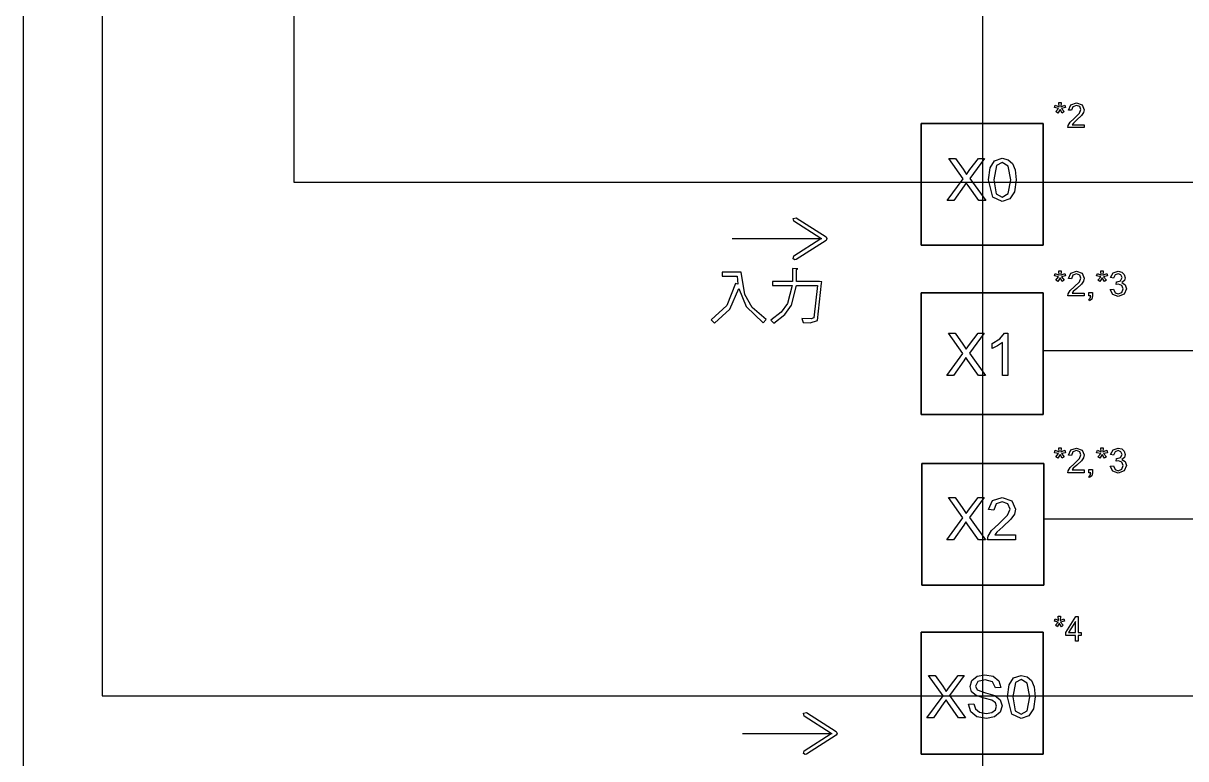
# Model space of a CAD drawing. Extents: x 11 to 192, y 10 to 277.
# Drawn here: x 17.99 to 66.67, y 166.38 to 197.21 of the extents above; entities that cross this region are included whole.
import ezdxf

# ---------------------------------------------------------------- set-up
doc = ezdxf.new("R2010")
doc.units = 0

msp = doc.modelspace()

# ---------------------------------------------------------------- linework, layer by layer
at = {"layer": '1'}
msp.add_line((17.991627, 266.684428), (17.991627, 150.373851), dxfattribs=at)
at = {"layer": 'Layer 1'}
for p, q in [((58.17, 157.486), (58.17, 259.528158)), ((21.2927, 254.664), (21.2927, 169.022797)), ((29.316972, 221.261115), (29.316972, 190.545174)), ((61.172229, 193.673436), (61.204579, 193.773267)), ((61.204579, 193.773267), (61.366965, 193.705072)), ((61.366965, 193.705072), (61.35289, 193.880127)), ((61.35289, 193.880127), (61.454821, 193.880127)), ((61.454821, 193.880127), (61.438664, 193.705774)), ((61.438664, 193.705774), (61.604564, 193.773267)), ((61.604564, 193.773267), (61.636914, 193.673436)), ((61.754921, 193.568697), (61.855449, 193.790153)), ((61.855449, 193.790153), (62.089537, 193.866783)), ((62.086726, 193.76202), (61.940507, 193.707182)), ((62.226616, 193.709994), (62.086726, 193.76202)), ((62.089537, 193.866783), (62.324328, 193.784529)), ((62.324328, 193.784529), (62.410794, 193.580646)), ((61.17225, 193.673436), (61.172229, 193.673436)), ((61.344476, 193.634066), (61.17225, 193.673436)), ((61.227784, 193.50119), (61.344476, 193.634066)), ((61.310733, 193.441434), (61.227784, 193.50119)), ((61.40212, 193.592586), (61.310733, 193.441434)), ((61.498428, 193.441434), (61.40212, 193.592586)), ((61.636914, 193.673436), (61.461873, 193.634066)), ((61.461873, 193.634066), (61.582784, 193.50119)), ((61.582784, 193.50119), (61.498428, 193.441434)), ((61.884973, 193.555325), (61.754921, 193.568697)), ((61.940507, 193.707182), (61.884973, 193.555325)), ((61.994637, 193.212947), (62.221695, 193.430885)), ((62.301144, 193.333178), (62.106421, 193.151794)), ((62.221695, 193.430885), (62.280743, 193.583448)), ((62.280743, 193.583448), (62.226616, 193.709994)), ((62.3855, 193.459022), (62.301144, 193.333178)), ((62.410794, 193.580646), (62.3855, 193.459022)), ((60.69285, 193.009952), (55.590636, 193.009952)), ((55.590636, 193.009952), (55.590636, 187.907033)), ((55.590989, 187.907033), (55.590989, 193.009952)), ((55.590989, 193.009952), (60.693203, 193.009952)), ((60.69285, 187.907033), (60.69285, 193.009952)), ((60.693203, 193.009952), (60.693203, 187.907033)), ((61.731003, 192.8319), (61.745784, 192.919779)), ((62.412184, 192.8319), (61.731003, 192.8319)), ((61.745784, 192.919779), (61.828733, 193.05687)), ((61.828733, 193.05687), (61.994637, 193.212947)), ((61.960202, 193.021734), (61.906778, 192.953539)), ((61.906778, 192.953539), (62.412184, 192.953525)), ((62.106421, 193.151794), (61.960202, 193.021734)), ((62.412184, 192.953525), (62.412184, 192.8319)), ((57.35424, 190.691326), (56.751341, 191.537885)), ((56.751341, 191.537885), (57.02988, 191.537885)), ((57.02988, 191.537885), (57.350622, 191.084458)), ((58.242913, 191.537885), (57.621927, 190.704591)), ((57.632779, 191.068781), (57.988489, 191.537885)), ((57.988489, 191.537885), (58.242913, 191.537885)), ((58.47324, 191.14596), (58.664961, 191.441411)), ((58.664961, 191.441411), (58.985704, 191.545121)), ((58.983292, 191.365438), (58.744544, 191.238816)), ((59.23651, 191.221933), (58.983292, 191.365438)), ((58.985704, 191.545121), (59.235304, 191.487236)), ((59.235304, 191.487236), (59.412556, 191.322025)), ((59.412556, 191.322025), (59.522284, 191.059133)), ((57.350622, 191.084458), (57.492906, 190.867391)), ((57.492906, 190.867391), (57.632779, 191.068781)), ((58.409332, 190.641883), (58.47324, 191.14596)), ((58.744544, 191.238816), (58.632405, 190.641883)), ((59.339003, 190.641883), (59.23651, 191.221933)), ((59.522284, 191.059133), (59.562075, 190.641883)), ((29.316972, 190.545174), (100.65589, 190.545174)), ((56.670552, 189.77), (57.35424, 190.691326)), ((57.395237, 190.386227), (56.951503, 189.77)), ((57.479643, 190.518879), (57.395237, 190.386227)), ((57.556814, 190.400698), (57.479643, 190.518879)), ((58.001753, 189.77), (57.556814, 190.400698)), ((57.621927, 190.704591), (58.291145, 189.77)), ((58.584173, 189.923152), (58.409332, 190.641883)), ((58.409332, 190.641883), (58.409332, 190.641883)), ((58.632405, 190.641883), (58.733692, 190.061834)), ((58.632405, 190.641883), (58.632405, 190.641883)), ((59.23651, 190.06304), (59.339003, 190.641883)), ((59.562075, 190.641883), (59.498168, 190.139013)), ((58.985704, 189.739852), (58.584173, 189.923152)), ((58.733692, 190.061834), (58.985704, 189.918329)), ((58.985704, 189.918329), (59.23651, 190.06304)), ((59.306446, 189.843561), (58.985704, 189.739852)), ((59.498168, 190.139013), (59.306446, 189.843561)), ((56.951503, 189.77), (56.670552, 189.77)), ((58.291145, 189.77), (58.001753, 189.77)), ((50.2274, 189.027682), (50.349108, 189.054493)), ((50.254564, 188.905622), (50.2274, 189.027682)), ((51.392622, 188.180665), (50.254564, 188.905622)), ((50.349108, 189.054493), (51.604289, 188.255101)), ((47.6732, 188.182), (51.433097, 188.182)), ((50.254564, 187.455708), (51.392622, 188.180665)), ((51.604289, 188.106229), (50.349108, 187.306836)), ((51.604289, 188.255101), (51.644858, 188.180665)), ((51.644858, 188.180665), (51.604289, 188.106229)), ((55.590636, 187.907033), (60.69285, 187.907033)), ((60.693203, 187.907033), (55.590989, 187.907033)), ((50.2274, 187.334), (50.254564, 187.455708)), ((50.420194, 186.916284), (50.196953, 186.928685)), ((50.196953, 186.928685), (50.196953, 186.511138)), ((50.301836, 187.293078), (50.2274, 187.334)), ((50.349108, 187.306836), (50.301836, 187.293078)), ((50.370586, 186.879077), (50.420194, 186.916284)), ((47.879794, 186.775723), (47.255544, 186.775723)), ((47.255544, 186.775723), (47.255544, 186.610358)), ((47.255544, 186.610358), (47.883928, 186.610358)), ((48.049275, 186.779856), (47.879776, 186.779856)), ((47.879776, 186.779856), (47.879794, 186.775723)), ((47.883928, 186.610358), (47.916983, 186.27136)), ((48.201202, 185.839342), (48.049275, 186.779856)), ((50.196953, 186.511138), (50.196953, 186.38298)), ((50.366459, 186.382981), (50.370586, 186.511139)), ((50.370586, 186.511139), (50.370586, 186.879077)), ((61.172229, 186.616866), (61.204579, 186.716698)), ((61.17225, 186.616866), (61.172229, 186.616866)), ((61.344476, 186.577496), (61.17225, 186.616866)), ((61.204579, 186.716698), (61.366965, 186.648503)), ((61.227784, 186.444621), (61.344476, 186.577496)), ((61.310733, 186.384861), (61.227784, 186.444621)), ((61.40212, 186.536016), (61.310733, 186.384861)), ((61.366965, 186.648503), (61.35289, 186.823557)), ((61.35289, 186.823557), (61.454821, 186.823557)), ((61.498428, 186.384861), (61.40212, 186.536016)), ((61.454821, 186.823557), (61.438664, 186.649205)), ((61.438664, 186.649205), (61.604564, 186.716698)), ((61.636914, 186.616866), (61.461873, 186.577496)), ((61.461873, 186.577496), (61.582784, 186.444621)), ((61.582784, 186.444621), (61.498428, 186.384861)), ((61.604564, 186.716698), (61.636914, 186.616866)), ((61.754741, 186.512127), (61.855265, 186.733583)), ((61.884789, 186.498756), (61.754741, 186.512127)), ((61.855265, 186.733583), (62.089354, 186.810214)), ((61.940323, 186.650609), (61.884789, 186.498756)), ((62.086542, 186.705447), (61.940323, 186.650609)), ((62.226432, 186.653425), (62.086542, 186.705447)), ((62.089354, 186.810214), (62.324145, 186.72796)), ((62.221511, 186.374316), (62.280563, 186.526875)), ((62.280563, 186.526875), (62.226432, 186.653425)), ((62.324145, 186.72796), (62.41061, 186.524077)), ((62.41061, 186.524077), (62.385316, 186.402453)), ((62.932957, 186.616866), (62.965306, 186.716698)), ((62.932978, 186.616866), (62.932957, 186.616866)), ((63.105207, 186.577496), (62.932978, 186.616866)), ((62.965306, 186.716698), (63.127693, 186.648503)), ((62.988515, 186.444621), (63.105207, 186.577496)), ((63.071464, 186.384861), (62.988515, 186.444621)), ((63.162851, 186.536016), (63.071464, 186.384861)), ((63.127693, 186.648503), (63.113617, 186.823557)), ((63.113617, 186.823557), (63.215549, 186.823557)), ((63.259159, 186.384861), (63.162851, 186.536016)), ((63.215549, 186.823557), (63.199391, 186.649205)), ((63.199391, 186.649205), (63.365292, 186.716698)), ((63.397642, 186.616866), (63.222604, 186.577496)), ((63.222604, 186.577496), (63.343515, 186.444621)), ((63.343515, 186.444621), (63.259159, 186.384861)), ((63.365292, 186.716698), (63.397642, 186.616866)), ((63.521131, 186.543027), (63.626576, 186.739874)), ((63.647665, 186.520517), (63.521131, 186.543027)), ((63.626576, 186.739874), (63.831141, 186.810179)), ((63.710932, 186.659719), (63.647665, 186.520517)), ((63.833953, 186.706121), (63.710932, 186.659719)), ((63.831141, 186.810179), (63.986497, 186.77362)), ((63.955565, 186.660421), (63.833953, 186.706121)), ((63.93799, 186.415062), (64.002665, 186.545122)), ((64.002665, 186.545122), (63.955565, 186.660421)), ((63.986497, 186.77362), (64.094754, 186.675197)), ((64.094754, 186.675197), (64.132712, 186.542321)), ((64.132712, 186.542321), (64.096863, 186.420696)), ((47.817765, 186.296163), (47.45293, 185.372186)), ((47.572302, 185.224391), (47.950056, 186.085323)), ((47.916983, 186.27136), (47.817765, 186.296163)), ((47.950056, 186.085323), (48.260112, 185.330328)), ((50.196953, 186.38298), (49.370132, 186.38298)), ((49.370132, 186.38298), (49.370132, 186.213482)), ((49.370132, 186.213482), (50.188684, 186.213482)), ((50.188684, 186.213482), (49.988696, 185.463138)), ((50.155095, 185.395441), (50.362317, 186.213482)), ((50.362317, 186.213482), (51.247015, 186.213482)), ((51.251142, 186.382979), (50.366459, 186.382981)), ((51.247015, 186.213482), (51.094054, 184.853354)), ((51.247015, 184.754136), (51.420648, 186.316835)), ((51.329692, 186.382979), (51.251142, 186.382979)), ((51.424776, 186.374713), (51.329692, 186.382979)), ((51.420648, 186.316835), (51.424776, 186.374713)), ((61.745601, 185.863209), (61.828553, 186.000301)), ((61.828553, 186.000301), (61.994453, 186.156374)), ((61.960019, 185.965165), (61.906591, 185.89697)), ((62.106234, 186.095225), (61.960019, 185.965165)), ((61.994453, 186.156374), (62.221511, 186.374316)), ((62.30096, 186.276608), (62.106234, 186.095225)), ((62.385316, 186.402453), (62.30096, 186.276608)), ((63.508456, 186.047405), (63.63499, 186.064269)), ((63.508477, 186.047384), (63.508456, 186.047405)), ((63.610408, 185.837877), (63.508477, 186.047384)), ((63.63499, 186.064269), (63.708801, 185.908898)), ((63.75801, 186.263212), (63.772086, 186.374291)), ((63.847288, 186.277289), (63.75801, 186.263212)), ((63.772086, 186.374291), (63.792477, 186.37288)), ((63.792477, 186.37288), (63.93799, 186.415062)), ((63.992099, 186.220346), (63.847288, 186.277289)), ((63.987178, 185.923663), (64.049041, 186.076924)), ((64.096863, 186.420696), (63.990713, 186.33352)), ((63.990713, 186.33352), (64.132712, 186.245639)), ((64.049041, 186.076924), (63.992099, 186.220346)), ((64.183329, 186.079722), (64.084911, 185.850533)), ((64.132712, 186.245639), (64.183329, 186.079722)), ((48.516686, 185.285757), (48.201202, 185.839342)), ((49.988696, 185.463138), (49.723015, 185.096105)), ((60.69285, 185.914195), (55.590636, 185.914195)), ((55.590636, 185.914195), (55.590636, 180.811276)), ((55.590989, 180.811276), (55.590989, 185.914195)), ((55.590989, 185.914195), (60.693203, 185.914195)), ((60.69285, 180.811276), (60.69285, 185.914195)), ((60.693203, 185.914195), (60.693203, 180.811276)), ((61.730855, 185.775328), (61.745601, 185.863209)), ((62.412032, 185.775328), (61.730855, 185.775328)), ((61.906591, 185.89697), (62.412032, 185.896956)), ((62.412032, 185.896956), (62.412032, 185.775328)), ((62.607255, 185.62558), (62.666303, 185.677606)), ((62.642392, 185.571449), (62.607255, 185.62558)), ((62.615676, 185.775328), (62.615676, 185.919451)), ((62.615676, 185.919451), (62.759785, 185.919451)), ((62.687399, 185.775328), (62.615676, 185.775328)), ((62.731669, 185.647377), (62.642392, 185.571449)), ((62.666303, 185.677606), (62.687399, 185.775328)), ((62.759785, 185.775328), (62.731669, 185.647377)), ((62.759785, 185.919451), (62.759785, 185.775328)), ((63.836059, 185.757027), (63.610408, 185.837877)), ((63.708801, 185.908898), (63.836743, 185.861794)), ((64.084911, 185.850533), (63.836059, 185.757027)), ((63.836743, 185.861794), (63.987178, 185.923663)), ((47.45293, 185.372186), (46.796641, 184.770671)), ((46.937198, 184.642513), (47.572302, 185.224391)), ((48.260112, 185.330328), (48.967045, 184.646647)), ((49.103471, 184.787207), (48.516686, 185.285757)), ((49.723015, 185.096105), (49.295717, 184.762403)), ((49.423874, 184.630111), (49.875719, 184.994366)), ((49.875719, 184.994366), (50.155095, 185.395441)), ((46.796641, 184.770671), (46.937198, 184.642513)), ((48.967045, 184.646647), (49.103471, 184.787207)), ((49.295717, 184.762403), (49.423874, 184.630111)), ((50.986567, 184.816147), (50.589692, 184.832683)), ((50.589692, 184.832683), (50.647569, 184.663184)), ((50.647569, 184.663184), (50.94109, 184.650783)), ((50.94109, 184.650783), (51.247015, 184.754136)), ((51.094054, 184.853354), (50.986567, 184.816147)), ((57.34024, 183.367326), (56.737341, 184.213885)), ((56.737341, 184.213885), (57.01588, 184.213885)), ((57.01588, 184.213885), (57.336622, 183.760458)), ((58.228913, 184.213885), (57.607927, 183.380591)), ((57.618779, 183.744781), (57.974489, 184.213885)), ((57.974489, 184.213885), (58.228913, 184.213885)), ((58.880063, 183.98476), (59.072991, 184.221121)), ((59.072991, 184.221121), (59.212863, 184.221121)), ((59.212863, 184.221121), (59.212863, 182.446)), ((57.336622, 183.760458), (57.478906, 183.543391)), ((57.478906, 183.543391), (57.618779, 183.744781)), ((58.561732, 183.777341), (58.880063, 183.98476)), ((58.561732, 183.56751), (58.561732, 183.777341)), ((58.789628, 183.679661), (58.561732, 183.56751)), ((58.99582, 183.829195), (58.789628, 183.679661)), ((58.99582, 182.446), (58.99582, 183.829195)), ((56.656552, 182.446), (57.34024, 183.367326)), ((57.381237, 183.062227), (56.937503, 182.446)), ((57.465643, 183.194879), (57.381237, 183.062227)), ((57.542814, 183.076698), (57.465643, 183.194879)), ((57.987753, 182.446), (57.542814, 183.076698)), ((57.607927, 183.380591), (58.277145, 182.446)), ((60.6933, 183.489), (100.655879, 183.489)), ((56.937503, 182.446), (56.656552, 182.446)), ((58.277145, 182.446), (57.987753, 182.446)), ((59.212863, 182.446), (58.99582, 182.446)), ((55.590636, 180.811276), (60.69285, 180.811276)), ((60.693203, 180.811276), (55.590989, 180.811276)), ((61.172229, 179.207543), (61.204579, 179.307374)), ((61.17225, 179.207543), (61.172229, 179.207543)), ((61.344476, 179.168172), (61.17225, 179.207543)), ((61.204579, 179.307374), (61.366965, 179.239179)), ((61.227784, 179.0353), (61.344476, 179.168172)), ((61.40212, 179.126692), (61.310733, 178.975541)), ((61.366965, 179.239179), (61.35289, 179.414237)), ((61.35289, 179.414237), (61.454821, 179.414237)), ((61.498428, 178.975541), (61.40212, 179.126692)), ((61.454821, 179.414237), (61.438664, 179.239885)), ((61.438664, 179.239885), (61.604564, 179.307374)), ((61.636914, 179.207543), (61.461873, 179.168172)), ((61.461873, 179.168172), (61.582784, 179.0353)), ((61.604564, 179.307374), (61.636914, 179.207543)), ((61.754741, 179.102804), (61.855265, 179.324263)), ((61.855265, 179.324263), (62.089354, 179.400894)), ((61.940323, 179.241289), (61.884789, 179.089432)), ((62.086542, 179.296126), (61.940323, 179.241289)), ((62.226432, 179.244101), (62.086542, 179.296126)), ((62.089354, 179.400894), (62.324145, 179.318636)), ((62.280563, 179.117555), (62.226432, 179.244101)), ((62.324145, 179.318636), (62.41061, 179.114757)), ((62.932957, 179.207543), (62.965306, 179.307374)), ((62.932978, 179.207543), (62.932957, 179.207543)), ((63.105207, 179.168172), (62.932978, 179.207543)), ((62.965306, 179.307374), (63.127693, 179.239179)), ((62.988515, 179.0353), (63.105207, 179.168172)), ((63.162851, 179.126692), (63.071464, 178.975541)), ((63.127693, 179.239179), (63.113617, 179.414237)), ((63.113617, 179.414237), (63.215549, 179.414237)), ((63.259159, 178.975541), (63.162851, 179.126692)), ((63.215549, 179.414237), (63.199391, 179.239885)), ((63.199391, 179.239885), (63.365292, 179.307374)), ((63.397642, 179.207543), (63.222604, 179.168172)), ((63.222604, 179.168172), (63.343515, 179.0353)), ((63.365292, 179.307374), (63.397642, 179.207543)), ((63.521131, 179.133706), (63.626576, 179.330557)), ((63.647665, 179.111197), (63.521131, 179.133706)), ((63.626576, 179.330557), (63.831141, 179.400862)), ((63.710932, 179.250399), (63.647665, 179.111197)), ((63.833953, 179.296797), (63.710932, 179.250399)), ((63.831141, 179.400862), (63.986497, 179.364304)), ((63.955565, 179.251101), (63.833953, 179.296797)), ((63.93799, 179.005738), (64.002665, 179.135802)), ((64.002665, 179.135802), (63.955565, 179.251101)), ((63.986497, 179.364304), (64.094754, 179.265876)), ((64.094754, 179.265876), (64.132712, 179.133004)), ((64.132712, 179.133004), (64.096863, 179.01138)), ((60.720719, 178.759878), (55.618506, 178.759878)), ((55.618506, 178.759878), (55.618506, 173.656959)), ((55.618858, 173.656959), (55.618858, 178.759878)), ((55.618858, 178.759878), (60.721072, 178.759878)), ((60.720719, 173.656959), (60.720719, 178.759878)), ((60.721072, 178.759878), (60.721072, 173.656959)), ((61.310733, 178.975541), (61.227784, 179.0353)), ((61.582784, 179.0353), (61.498428, 178.975541)), ((61.884789, 179.089432), (61.754741, 179.102804)), ((61.828553, 178.590981), (61.994453, 178.747054)), ((62.106234, 178.685904), (61.960019, 178.555841)), ((61.994453, 178.747054), (62.221511, 178.964996)), ((62.30096, 178.867288), (62.106234, 178.685904)), ((62.221511, 178.964996), (62.280563, 179.117555)), ((62.385316, 178.993132), (62.30096, 178.867288)), ((62.41061, 179.114757), (62.385316, 178.993132)), ((63.071464, 178.975541), (62.988515, 179.0353)), ((63.343515, 179.0353), (63.259159, 178.975541)), ((63.508456, 178.638081), (63.63499, 178.654945)), ((63.63499, 178.654945), (63.708801, 178.499574)), ((63.75801, 178.853888), (63.772086, 178.964967)), ((63.847288, 178.867966), (63.75801, 178.853888)), ((63.772086, 178.964967), (63.792477, 178.963556)), ((63.792477, 178.963556), (63.93799, 179.005738)), ((63.992099, 178.811018), (63.847288, 178.867966)), ((63.987178, 178.514336), (64.049041, 178.667601)), ((64.096863, 179.01138), (63.990713, 178.9242)), ((63.990713, 178.9242), (64.132712, 178.836322)), ((64.049041, 178.667601), (63.992099, 178.811018)), ((64.183329, 178.670406), (64.084911, 178.441216)), ((64.132712, 178.836322), (64.183329, 178.670406)), ((61.730855, 178.366007), (61.745601, 178.453885)), ((62.412032, 178.366007), (61.730855, 178.366007)), ((61.745601, 178.453885), (61.828553, 178.590981)), ((61.960019, 178.555841), (61.906591, 178.487646)), ((61.906591, 178.487646), (62.412032, 178.487632)), ((62.412032, 178.487632), (62.412032, 178.366007)), ((62.607255, 178.21626), (62.666303, 178.268286)), ((62.642392, 178.162125), (62.607255, 178.21626)), ((62.615676, 178.366007), (62.615676, 178.510131)), ((62.615676, 178.510131), (62.759785, 178.510131)), ((62.687399, 178.366007), (62.615676, 178.366007)), ((62.731669, 178.238053), (62.642392, 178.162125)), ((62.666303, 178.268286), (62.687399, 178.366007)), ((62.759785, 178.366007), (62.731669, 178.238053)), ((62.759785, 178.510131), (62.759785, 178.366007)), ((63.508477, 178.638063), (63.508456, 178.638081)), ((63.610408, 178.428561), (63.508477, 178.638063)), ((63.836059, 178.34771), (63.610408, 178.428561)), ((63.708801, 178.499574), (63.836743, 178.452471)), ((64.084911, 178.441216), (63.836059, 178.34771)), ((63.836743, 178.452471), (63.987178, 178.514336)), ((57.34024, 176.480326), (56.737341, 177.326885)), ((56.737341, 177.326885), (57.01588, 177.326885)), ((57.01588, 177.326885), (57.336622, 176.873458)), ((58.228913, 177.326885), (57.607927, 176.493591)), ((57.618779, 176.857781), (57.974489, 177.326885)), ((57.974489, 177.326885), (58.228913, 177.326885)), ((58.408596, 176.822809), (58.581025, 177.202675)), ((58.581025, 177.202675), (58.982556, 177.334121)), ((58.982556, 177.334121), (59.385292, 177.193028)), ((59.385292, 177.193028), (59.533605, 176.843309)), ((57.336622, 176.873458), (57.478906, 176.656391)), ((57.478906, 176.656391), (57.618779, 176.857781)), ((58.631669, 176.799896), (58.408596, 176.822809)), ((58.726927, 177.060376), (58.631669, 176.799896)), ((58.977733, 177.154438), (58.726927, 177.060376)), ((59.217686, 177.0652), (58.977733, 177.154438)), ((59.209246, 176.586448), (59.310533, 176.848133)), ((59.310533, 176.848133), (59.217686, 177.0652)), ((59.533605, 176.843309), (59.490197, 176.634685)), ((56.656552, 175.559), (57.34024, 176.480326)), ((57.465643, 176.307879), (57.381237, 176.175227)), ((57.542814, 176.189698), (57.465643, 176.307879)), ((57.607927, 176.493591), (58.277145, 175.559)), ((58.535205, 175.944896), (58.819773, 176.212611)), ((58.819773, 176.212611), (59.209246, 176.586448)), ((59.345501, 176.418824), (59.011495, 176.107696)), ((59.490197, 176.634685), (59.345501, 176.418824)), ((60.6933, 176.433), (100.655879, 176.433)), ((57.381237, 176.175227), (56.937503, 175.559)), ((57.987753, 175.559), (57.542814, 176.189698)), ((58.392921, 175.709741), (58.535205, 175.944896)), ((58.760689, 175.8846), (58.669048, 175.767625)), ((58.669048, 175.767625), (59.536017, 175.767625)), ((59.011495, 176.107696), (58.760689, 175.8846)), ((59.536017, 175.767625), (59.536017, 175.559)), ((56.937503, 175.559), (56.656552, 175.559)), ((58.277145, 175.559), (57.987753, 175.559)), ((58.367599, 175.559), (58.392921, 175.709741)), ((59.536017, 175.559), (58.367599, 175.559)), ((55.618506, 173.656959), (60.720719, 173.656959)), ((60.721072, 173.656959), (55.618858, 173.656959)), ((61.342142, 172.180179), (61.329488, 172.355237)), ((61.329488, 172.355237), (61.421226, 172.355237)), ((61.421226, 172.355237), (61.406674, 172.180882)), ((61.647142, 171.66977), (62.0704, 172.337661)), ((62.0704, 172.337661), (62.163403, 172.337661)), ((62.163403, 172.337661), (62.163403, 171.66977)), ((61.166891, 172.148542), (61.195994, 172.248374)), ((61.321896, 172.109172), (61.166891, 172.148542)), ((61.166891, 172.148542), (61.166891, 172.148542)), ((61.195994, 172.248374), (61.342142, 172.180179)), ((61.216872, 171.976297), (61.321896, 172.109172)), ((61.291528, 171.916538), (61.216872, 171.976297)), ((61.373775, 172.067692), (61.291528, 171.916538)), ((61.460451, 171.916538), (61.373775, 172.067692)), ((61.406674, 172.180882), (61.555985, 172.248374)), ((61.585088, 172.148542), (61.427553, 172.109172)), ((61.427553, 172.109172), (61.536372, 171.976297)), ((61.536372, 171.976297), (61.460451, 171.916538)), ((61.555985, 172.248374), (61.585088, 172.148542)), ((62.049522, 172.134481), (61.759125, 171.66977)), ((62.049522, 171.66977), (62.049522, 172.134481)), ((60.69285, 171.68423), (55.590636, 171.68423)), ((55.590636, 171.68423), (55.590636, 166.58131)), ((55.590989, 166.58131), (55.590989, 171.68423)), ((55.590989, 171.68423), (60.693203, 171.68423)), ((60.69285, 166.58131), (60.69285, 171.68423)), ((60.693203, 171.68423), (60.693203, 166.58131)), ((61.647142, 171.553768), (61.647142, 171.66977)), ((62.049522, 171.553768), (61.647142, 171.553768)), ((61.759125, 171.66977), (62.049522, 171.66977)), ((62.049522, 171.307), (62.049522, 171.553768)), ((62.163403, 171.66977), (62.288672, 171.66977)), ((62.288672, 171.553768), (62.163403, 171.553768)), ((62.163403, 171.553768), (62.163403, 171.307)), ((62.288672, 171.66977), (62.288672, 171.553768)), ((62.163403, 171.307), (62.049522, 171.307)), ((57.93203, 169.840737), (58.256389, 169.901033)), ((58.256389, 169.901033), (58.602453, 169.837119)), ((59.461001, 169.774411), (59.781743, 169.878121)), ((59.781743, 169.878121), (60.031343, 169.820236)), ((56.50314, 169.024326), (55.900241, 169.870885)), ((55.900241, 169.870885), (56.17878, 169.870885)), ((56.17878, 169.870885), (56.499522, 169.417458)), ((56.499522, 169.417458), (56.641806, 169.200391)), ((56.641806, 169.200391), (56.781679, 169.401781)), ((57.391813, 169.870885), (56.770827, 169.037591)), ((56.781679, 169.401781), (57.137389, 169.870885)), ((57.137389, 169.870885), (57.391813, 169.870885)), ((57.634198, 169.41384), (57.710163, 169.663466)), ((57.695693, 169.193156), (57.634198, 169.41384)), ((57.710163, 169.663466), (57.93203, 169.840737)), ((57.956146, 169.616435), (57.859682, 169.429517)), ((57.859682, 169.429517), (57.928412, 169.272747)), ((58.266036, 169.69482), (57.956146, 169.616435)), ((58.573514, 169.6092), (58.266036, 169.69482)), ((58.696506, 169.355956), (58.573514, 169.6092)), ((58.602453, 169.837119), (58.833967, 169.651407)), ((58.833967, 169.651407), (58.920784, 169.372838)), ((59.205372, 168.974883), (59.269279, 169.47896)), ((59.269279, 169.47896), (59.461001, 169.774411)), ((59.540583, 169.571816), (59.428444, 168.974883)), ((59.779332, 169.698438), (59.540583, 169.571816)), ((60.032549, 169.554933), (59.779332, 169.698438)), ((60.031343, 169.820236), (60.208596, 169.655025)), ((60.135042, 168.974883), (60.032549, 169.554933)), ((60.208596, 169.655025), (60.318323, 169.392133)), ((60.318323, 169.392133), (60.358114, 168.974883)), ((21.2927, 169.022797), (100.655531, 169.022797)), ((55.819452, 168.103), (56.50314, 169.024326)), ((56.770827, 169.037591), (57.440045, 168.103)), ((57.885004, 169.02915), (57.695693, 169.193156)), ((58.226244, 168.918205), (57.885004, 169.02915)), ((57.928412, 169.272747), (58.280505, 169.146125)), ((58.540958, 168.832584), (58.226244, 168.918205)), ((58.280505, 169.146125), (58.67239, 169.033974)), ((58.67239, 169.033974), (58.900285, 168.853085)), ((58.920784, 169.372838), (58.696506, 169.355956)), ((59.380212, 168.256152), (59.205372, 168.974883)), ((59.205372, 168.974883), (59.205372, 168.974883)), ((59.428444, 168.974883), (59.529731, 168.394834)), ((59.428444, 168.974883), (59.428444, 168.974883)), ((60.032549, 168.39604), (60.135042, 168.974883)), ((60.358114, 168.974883), (60.294207, 168.472013)), ((56.544137, 168.719227), (56.100403, 168.103)), ((56.628543, 168.851879), (56.544137, 168.719227)), ((56.705714, 168.733698), (56.628543, 168.851879)), ((57.150653, 168.103), (56.705714, 168.733698)), ((57.566673, 168.67099), (57.787334, 168.690285)), ((57.663137, 168.352626), (57.566673, 168.67099)), ((57.566673, 168.67099), (57.566673, 168.67099)), ((57.787334, 168.690285), (57.859682, 168.472013)), ((57.859682, 168.472013), (58.03814, 168.334537)), ((58.700123, 168.727669), (58.540958, 168.832584)), ((58.545781, 168.322478), (58.697711, 168.431011)), ((58.697711, 168.431011), (58.748355, 168.582958)), ((58.748355, 168.582958), (58.700123, 168.727669)), ((58.973839, 168.602253), (58.893051, 168.335743)), ((58.900285, 168.853085), (58.973839, 168.602253)), ((60.294207, 168.472013), (60.102485, 168.176561)), ((50.6587, 168.290682), (50.780761, 168.317846)), ((50.685864, 168.168622), (50.6587, 168.290682)), ((51.823922, 167.443665), (50.685864, 168.168622)), ((50.780761, 168.317846), (52.035589, 167.518101)), ((56.100403, 168.103), (55.819452, 168.103)), ((57.440045, 168.103), (57.150653, 168.103)), ((57.91756, 168.142796), (57.663137, 168.352626)), ((58.320297, 168.072852), (57.91756, 168.142796)), ((58.03814, 168.334537), (58.309444, 168.282683)), ((58.309444, 168.282683), (58.545781, 168.322478)), ((58.660332, 168.14159), (58.320297, 168.072852)), ((58.893051, 168.335743), (58.660332, 168.14159)), ((59.781743, 168.072852), (59.380212, 168.256152)), ((59.529731, 168.394834), (59.781743, 168.251329)), ((59.781743, 168.251329), (60.032549, 168.39604)), ((60.102485, 168.176561), (59.781743, 168.072852)), ((48.1042, 167.444), (51.864097, 167.444)), ((52.035589, 167.518101), (52.076158, 167.443665)), ((50.685864, 166.718708), (51.823922, 167.443665)), ((52.035589, 167.369229), (50.780761, 166.569836)), ((52.076158, 167.443665), (52.035589, 167.369229)), ((50.6587, 166.597), (50.685864, 166.718708)), ((50.733136, 166.556078), (50.6587, 166.597)), ((50.780761, 166.569836), (50.733136, 166.556078)), ((55.590636, 166.58131), (60.69285, 166.58131)), ((60.693203, 166.58131), (55.590989, 166.58131))]:
    msp.add_line(p, q, dxfattribs=at)

doc.saveas('drawing.dxf')
